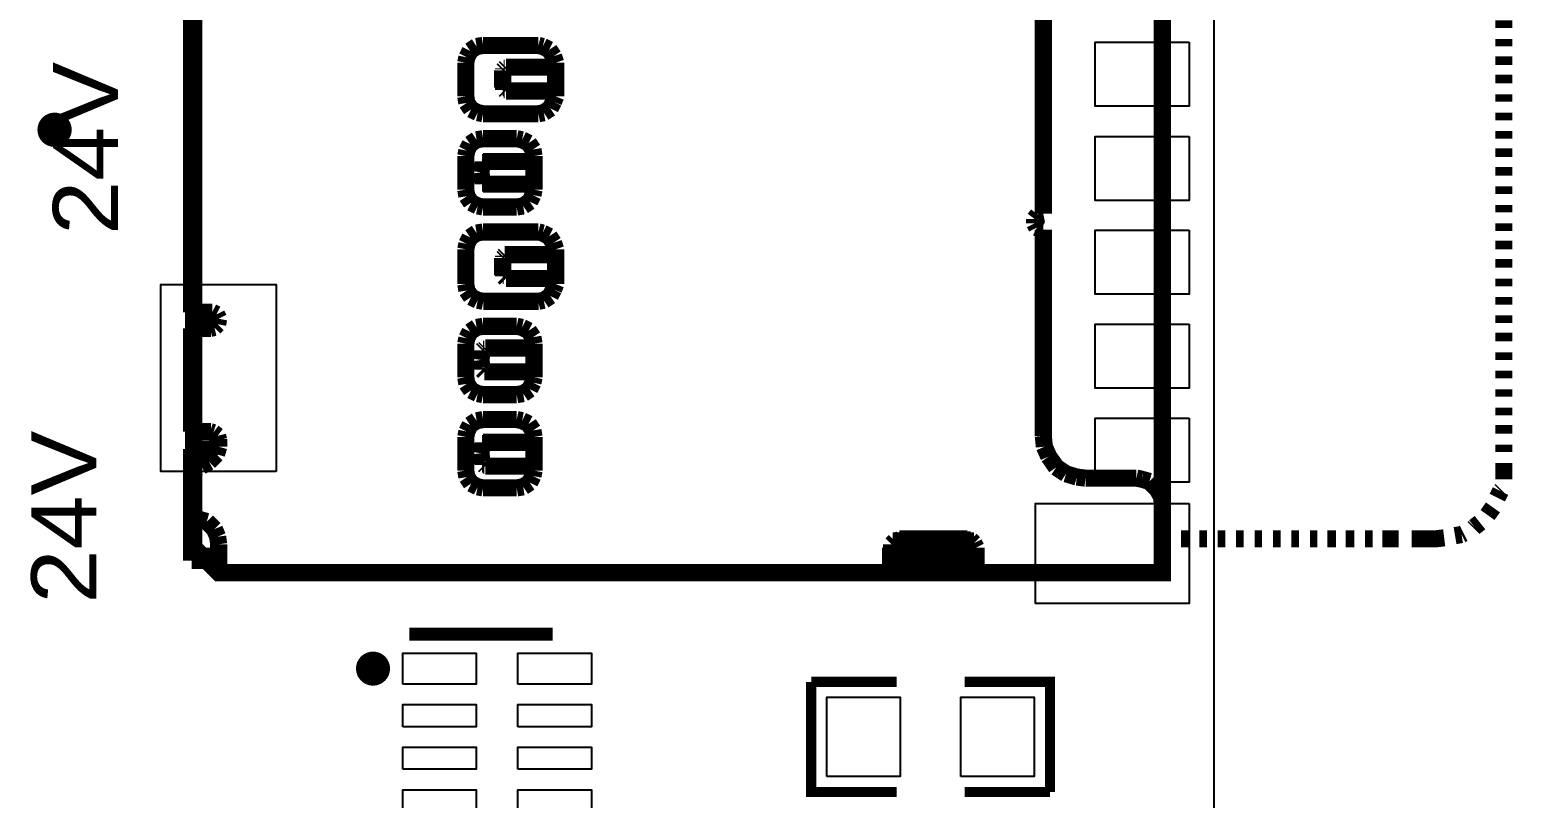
# Model space of a CAD drawing. Extents: x 27 to 210, y 6 to 115.
# Drawn here: x 191.88 to 209.26, y 59.99 to 68.99 of the extents above; entities that cross this region are included whole.
import ezdxf

# ---------------------------------------------------------------- set-up
doc = ezdxf.new("R2010")
doc.units = 0
doc.header["$MEASUREMENT"] = 0
for name, color, linetype in [('OUTLINE', 7, 'CONTINUOUS'), ('SILKSCREEN_TOP', 7, 'CONTINUOUS'), ('TOP', 1, 'CONTINUOUS')]:
    doc.layers.add(name, color=color, linetype=linetype)

msp = doc.modelspace()

# ---------------------------------------------------------------- linework, layer by layer
at = {"layer": 'OUTLINE'}
for points in [[(205.75778, 15.69974), (195.7578, 5.69976), (127.85598, 5.69976), (127.3556, 6.20014), (127.3556, 7.59968, 0.999282), (124.1552, 7.59968), (124.1552, 6.20014), (123.65482, 5.69976), (35.75558, 5.69976), (26.75636, 14.69898), (26.75636, 105.69702), (35.75558, 114.69624), (123.65482, 114.69624), (124.1552, 114.19586), (124.1552, 112.79632, 0.999282), (127.3556, 112.79632), (127.3556, 114.19586), (127.85598, 114.69624), (195.7578, 114.69624), (205.75778, 104.69626)], [(127.3556, 114.19586), (127.85598, 114.69624), (195.7578, 114.69624), (205.75778, 104.69626), (205.75778, 15.69974), (195.7578, 5.69976), (127.85598, 5.69976), (127.3556, 6.20014), (127.3556, 7.59968, 0.999282), (124.1552, 7.59968), (124.1552, 6.20014), (123.65482, 5.69976), (35.75558, 5.69976), (26.75636, 14.69898), (26.75636, 105.69702), (35.75558, 114.69624), (123.65482, 114.69624), (124.1552, 114.19586), (124.1552, 112.79632, 0.999282), (127.3556, 112.79632)], [(124.1552, 6.20014), (123.65482, 5.69976), (35.75558, 5.69976), (26.75636, 14.69898), (26.75636, 105.69702), (35.75558, 114.69624), (123.65482, 114.69624), (124.1552, 114.19586), (124.1552, 112.79632, 0.999282), (127.3556, 112.79632), (127.3556, 114.19586), (127.85598, 114.69624), (195.7578, 114.69624), (205.75778, 104.69626), (205.75778, 15.69974), (195.7578, 5.69976), (127.85598, 5.69976), (127.3556, 6.20014), (127.3556, 7.59968, 0.999282), (124.1552, 7.59968)]]:
    msp.add_lwpolyline(points, format="xyb", close=True, dxfattribs=at)
at = {"layer": 'SILKSCREEN_TOP'}
for points in [[(124.1552, 6.20014), (123.65482, 5.69976), (35.75558, 5.69976), (26.75636, 14.69898), (26.75636, 105.69702), (35.75558, 114.69624), (123.65482, 114.69624), (124.1552, 114.19586), (124.1552, 112.79632, 0.999282), (127.3556, 112.79632), (127.3556, 114.19586), (127.85598, 114.69624), (195.7578, 114.69624), (205.75778, 104.69626), (205.75778, 15.69974), (195.7578, 5.69976), (127.85598, 5.69976), (127.3556, 6.20014), (127.3556, 7.59968, 0.999282), (124.1552, 7.59968)], [(127.3556, 114.19586), (127.85598, 114.69624), (195.7578, 114.69624), (205.75778, 104.69626), (205.75778, 15.69974), (195.7578, 5.69976), (127.85598, 5.69976), (127.3556, 6.20014), (127.3556, 7.59968, 0.999282), (124.1552, 7.59968), (124.1552, 6.20014), (123.65482, 5.69976), (35.75558, 5.69976), (26.75636, 14.69898), (26.75636, 105.69702), (35.75558, 114.69624), (123.65482, 114.69624), (124.1552, 114.19586), (124.1552, 112.79632, 0.999282), (127.3556, 112.79632)], [(205.75778, 15.69974), (195.7578, 5.69976), (127.85598, 5.69976), (127.3556, 6.20014), (127.3556, 7.59968, 0.999282), (124.1552, 7.59968), (124.1552, 6.20014), (123.65482, 5.69976), (35.75558, 5.69976), (26.75636, 14.69898), (26.75636, 105.69702), (35.75558, 114.69624), (123.65482, 114.69624), (124.1552, 114.19586), (124.1552, 112.79632, 0.999282), (127.3556, 112.79632), (127.3556, 114.19586), (127.85598, 114.69624), (195.7578, 114.69624), (205.75778, 104.69626)]]:
    msp.add_lwpolyline(points, format="xyb", close=True, dxfattribs=at)
for points, const_width in [([(205.1558, 74.58202), (193.96202, 74.58202), (193.802, 74.422), (193.802, 62.92342), (194.0941, 62.63132), (205.1558, 62.63132), (205.1558, 74.58202)], 0.2032), ([(193.7766, 70.04812), (193.7766, 65.67932)], 0.20066), ([(203.7588, 66.83502), (203.7588, 69.33692)], 0.20066), ([(209.1563, 69.09562), (209.1563, 69.00672)], 0.20066), ([(197.0405, 68.74002), (197.0024, 68.66382)], 0.20066), ([(197.1167, 68.79082), (197.0405, 68.74002)], 0.20066), ([(197.1929, 68.80352), (197.1167, 68.79082)], 0.20066), ([(197.1929, 68.80352), (197.8406, 68.80352)], 0.20066), ([(197.8914, 68.79082), (197.8406, 68.80352)], 0.20066), ([(197.9676, 68.75272), (197.8914, 68.79082)], 0.20066), ([(198.0184, 68.67652), (197.9676, 68.75272)], 0.20066), ([(209.1563, 68.87972), (209.1563, 68.79082)], 0.20066), ([(197.0024, 68.66382), (196.9897, 68.60032)], 0.20066), ([(196.9897, 68.60032), (196.9897, 68.20662)], 0.20066), ([(197.4469, 68.53682), (197.4596, 68.54952)], 0.20066), ([(197.4596, 68.54952), (197.4723, 68.54952)], 0.20066), ([(197.4723, 68.54952), (197.485, 68.54952)], 0.20066), ([(197.8533, 68.54952), (197.485, 68.54952)], 0.20066), ([(198.0438, 68.54952), (197.8533, 68.54952)], 0.20066), ([(198.0438, 68.60032), (198.0184, 68.67652)], 0.20066), ([(198.0438, 68.20662), (198.0438, 68.60032)], 0.20066), ([(209.1563, 68.67652), (209.1563, 68.57492)], 0.20066), ([(197.4215, 68.51142), (197.4342, 68.52412)], 0.20066), ([(197.4215, 68.49872), (197.4215, 68.51142)], 0.20066), ([(197.4215, 68.32092), (197.4215, 68.49872)], 0.20066), ([(197.4342, 68.52412), (197.4342, 68.53682)], 0.20066), ([(197.4342, 68.53682), (197.4469, 68.53682)], 0.20066), ([(209.1563, 68.46062), (209.1563, 68.35902)], 0.20066), ([(196.9897, 68.20662), (197.0024, 68.13042)], 0.20066), ([(197.4215, 68.30822), (197.4215, 68.32092)], 0.20066), ([(197.4342, 68.30822), (197.4215, 68.30822)], 0.20066), ([(197.4342, 68.28282), (197.4342, 68.30822)], 0.20066), ([(197.4469, 68.28282), (197.4342, 68.28282)], 0.20066), ([(197.4596, 68.27012), (197.4469, 68.28282)], 0.20066), ([(197.4723, 68.27012), (197.4596, 68.27012)], 0.20066), ([(197.485, 68.27012), (197.4723, 68.27012)], 0.20066), ([(197.485, 68.27012), (197.8533, 68.27012)], 0.20066), ([(197.8533, 68.27012), (198.0438, 68.27012)], 0.20066), ([(198.0184, 68.14312), (198.0438, 68.20662)], 0.20066), ([(209.1563, 68.23202), (209.1563, 68.14312)], 0.20066), ([(197.0024, 68.13042), (197.0532, 68.05422)], 0.20066), ([(197.0532, 68.05422), (197.1294, 68.01612)], 0.20066), ([(197.9041, 68.01612), (197.9803, 68.06692)], 0.20066), ([(197.9803, 68.06692), (198.0184, 68.14312)], 0.20066), ([(197.1294, 68.01612), (197.1929, 68.00342)], 0.20066), ([(197.8406, 68.00342), (197.1929, 68.00342)], 0.20066), ([(197.8406, 68.00342), (197.9041, 68.01612)], 0.20066), ([(209.1563, 68.01612), (209.1563, 67.92722)], 0.20066), ([(197.1167, 67.69862), (197.0405, 67.64782)], 0.20066), ([(197.1929, 67.71132), (197.1167, 67.69862)], 0.20066), ([(197.1929, 67.71132), (197.5866, 67.71132)], 0.20066), ([(197.6501, 67.69862), (197.5866, 67.71132)], 0.20066), ([(197.7263, 67.66052), (197.6501, 67.69862)], 0.20066), ([(209.1563, 67.80022), (209.1563, 67.71132)], 0.20066), ([(197.0024, 67.57162), (196.9897, 67.50812)], 0.20066), ([(196.9897, 67.50812), (196.9897, 67.11442)], 0.20066), ([(197.0405, 67.64782), (197.0024, 67.57162)], 0.20066), ([(197.7771, 67.58432), (197.7263, 67.66052)], 0.20066), ([(197.7898, 67.50812), (197.7771, 67.58432)], 0.20066), ([(197.7898, 67.50812), (197.7898, 67.11442)], 0.20066), ([(209.1563, 67.59702), (209.1563, 67.49542)], 0.20066), ([(197.1675, 67.31762), (197.1802, 67.40652)], 0.20066), ([(197.1802, 67.40652), (197.1802, 67.43192)], 0.20066), ([(197.1802, 67.43192), (197.1929, 67.43192)], 0.20066), ([(197.1929, 67.43192), (197.1929, 67.44462)], 0.20066), ([(197.1929, 67.44462), (197.231, 67.44462)], 0.20066), ([(197.2437, 67.44462), (197.231, 67.44462)], 0.20066), ([(197.5993, 67.44462), (197.2437, 67.44462)], 0.20066), ([(197.5993, 67.44462), (197.7898, 67.44462)], 0.20066), ([(209.1563, 67.38112), (209.1563, 67.27952)], 0.20066), ([(197.1802, 67.22872), (197.1675, 67.31762)], 0.20066), ([(197.1802, 67.19062), (197.1802, 67.22872)], 0.20066), ([(197.1929, 67.19062), (197.1802, 67.19062)], 0.20066), ([(197.1929, 67.17792), (197.1929, 67.19062)], 0.20066), ([(197.231, 67.17792), (197.1929, 67.17792)], 0.20066), ([(197.231, 67.17792), (197.2437, 67.17792)], 0.20066), ([(197.2437, 67.17792), (197.5993, 67.17792)], 0.20066), ([(197.7898, 67.17792), (197.5993, 67.17792)], 0.20066), ([(196.9897, 67.11442), (197.0024, 67.03822)], 0.20066), ([(197.0024, 67.03822), (197.0532, 66.96202)], 0.20066), ([(197.739, 66.97472), (197.7771, 67.05092)], 0.20066), ([(197.7771, 67.05092), (197.7898, 67.11442)], 0.20066), ([(209.1563, 67.15252), (209.1563, 67.06362)], 0.20066), ([(197.0532, 66.96202), (197.1294, 66.92392)], 0.20066), ([(197.1294, 66.92392), (197.1929, 66.91122)], 0.20066), ([(197.1929, 66.91122), (197.5866, 66.91122)], 0.20066), ([(197.5866, 66.91122), (197.6628, 66.92392)], 0.20066), ([(197.6628, 66.92392), (197.739, 66.97472)], 0.20066), ([(203.6953, 66.82232), (203.6572, 66.77152)], 0.20066), ([(203.7588, 66.83502), (203.6953, 66.82232)], 0.20066), ([(209.1563, 66.93662), (209.1563, 66.84772)], 0.20066), ([(203.6572, 66.77152), (203.6572, 66.72072)], 0.20066), ([(203.6572, 66.72072), (203.6826, 66.66992)], 0.20066), ([(203.6826, 66.66992), (203.7334, 66.64452)], 0.20066), ([(203.7334, 66.64452), (203.7588, 66.64452)], 0.20066), ([(203.7588, 66.64452), (203.7588, 64.23152)], 0.20066), ([(209.1563, 66.72072), (209.1563, 66.63182)], 0.20066), ([(197.0024, 66.47942), (196.9897, 66.41592)], 0.20066), ([(197.0405, 66.55562), (197.0024, 66.47942)], 0.20066), ([(197.1167, 66.60642), (197.0405, 66.55562)], 0.20066), ([(197.1929, 66.61912), (197.1167, 66.60642)], 0.20066), ([(197.8406, 66.61912), (197.1929, 66.61912)], 0.20066), ([(197.8914, 66.60642), (197.8406, 66.61912)], 0.20066), ([(197.9676, 66.56832), (197.8914, 66.60642)], 0.20066), ([(198.0184, 66.49212), (197.9676, 66.56832)], 0.20066), ([(198.0438, 66.41592), (198.0184, 66.49212)], 0.20066), ([(209.1563, 66.51752), (209.1563, 66.41592)], 0.20066), ([(196.9897, 66.41592), (196.9897, 66.00952)], 0.20066), ([(197.4215, 66.31432), (197.4342, 66.32702)], 0.20066), ([(197.4215, 66.30162), (197.4215, 66.31432)], 0.20066), ([(197.4215, 66.12382), (197.4215, 66.30162)], 0.20066), ([(197.4342, 66.33972), (197.4469, 66.35242)], 0.20066), ([(197.4342, 66.32702), (197.4342, 66.33972)], 0.20066), ([(197.4469, 66.35242), (197.4723, 66.35242)], 0.20066), ([(197.4723, 66.35242), (197.485, 66.35242)], 0.20066), ([(197.8533, 66.35242), (197.485, 66.35242)], 0.20066), ([(197.8533, 66.35242), (198.0438, 66.35242)], 0.20066), ([(198.0438, 66.41592), (198.0438, 66.00952)], 0.20066), ([(209.1563, 66.30162), (209.1563, 66.20002)], 0.20066), ([(197.4215, 66.11112), (197.4215, 66.12382)], 0.20066), ([(196.9897, 66.00952), (197.0024, 65.93332)], 0.20066), ([(197.4342, 66.11112), (197.4215, 66.11112)], 0.20066), ([(197.4342, 66.09842), (197.4342, 66.11112)], 0.20066), ([(197.4469, 66.08572), (197.4342, 66.09842)], 0.20066), ([(197.4596, 66.07302), (197.4469, 66.08572)], 0.20066), ([(197.4723, 66.07302), (197.4596, 66.07302)], 0.20066), ([(197.485, 66.07302), (197.4723, 66.07302)], 0.20066), ([(197.8533, 66.07302), (197.485, 66.07302)], 0.20066), ([(197.8533, 66.07302), (198.0438, 66.07302)], 0.20066), ([(197.9803, 65.86982), (198.0184, 65.94602)], 0.20066), ([(198.0184, 65.94602), (198.0438, 66.00952)], 0.20066), ([(209.1563, 66.07302), (209.1563, 65.98412)], 0.20066), ([(197.0024, 65.93332), (197.0532, 65.85712)], 0.20066), ([(197.0532, 65.85712), (197.1294, 65.81902)], 0.20066), ([(197.1294, 65.81902), (197.19544, 65.80632)], 0.20066), ([(197.84314, 65.80632), (197.19544, 65.80632)], 0.20066), ([(197.8406, 65.80632), (197.9041, 65.81902)], 0.20066), ([(197.9041, 65.81902), (197.9803, 65.86982)], 0.20066), ([(209.1563, 65.85712), (209.1563, 65.76822)], 0.20066), ([(193.7766, 65.67932), (193.929, 65.67932)], 0.20066), ([(193.9798, 65.67932), (193.929, 65.67932)], 0.20066), ([(193.9798, 65.67932), (194.0052, 65.67932)], 0.20066), ([(194.0052, 65.67932), (193.9798, 65.67932)], 0.20066), ([(194.0179, 65.67932), (193.9925, 65.67932)], 0.20066), ([(194.0687, 65.65392), (194.0179, 65.67932)], 0.20066), ([(194.0941, 65.60312), (194.0687, 65.65392)], 0.20066), ([(194.0814, 65.53962), (194.0941, 65.60312)], 0.20066), ([(209.1563, 65.64122), (209.1563, 65.55232)], 0.20066), ([(194.0052, 65.48882), (193.7766, 65.48882)], 0.20066), ([(193.7766, 65.48882), (193.7766, 64.28232)], 0.20066), ([(193.9925, 65.48882), (194.0433, 65.50152)], 0.20066), ([(194.0433, 65.50152), (194.0814, 65.53962)], 0.20066), ([(194.0433, 65.50152), (194.0687, 65.52692)], 0.20066), ([(197.0405, 65.45072), (197.0024, 65.37452)], 0.20066), ([(197.1167, 65.50152), (197.0405, 65.45072)], 0.20066), ([(197.1929, 65.51422), (197.1167, 65.50152)], 0.20066), ([(197.5866, 65.51422), (197.1929, 65.51422)], 0.20066), ([(197.6501, 65.50152), (197.5866, 65.51422)], 0.20066), ([(197.7263, 65.46342), (197.6501, 65.50152)], 0.20066), ([(197.7771, 65.38722), (197.7263, 65.46342)], 0.20066), ([(209.1563, 65.43802), (209.1563, 65.33642)], 0.20066), ([(197.0024, 65.37452), (196.9897, 65.31102)], 0.20066), ([(196.9897, 65.31102), (196.9897, 64.91732)], 0.20066), ([(197.1802, 65.23482), (197.1929, 65.24752)], 0.20066), ([(197.1929, 65.24752), (197.2056, 65.24752)], 0.20066), ([(197.2056, 65.24752), (197.2183, 65.26022)], 0.20066), ([(197.2183, 65.26022), (197.231, 65.26022)], 0.20066), ([(197.231, 65.26022), (197.2437, 65.26022)], 0.20066), ([(197.2437, 65.26022), (197.5993, 65.26022)], 0.20066), ([(197.7898, 65.26022), (197.5993, 65.26022)], 0.20066), ([(197.7898, 65.31102), (197.7771, 65.38722)], 0.20066), ([(197.7898, 65.31102), (197.7898, 64.91732)], 0.20066), ([(197.1675, 65.12052), (197.1802, 65.20942)], 0.20066), ([(197.1802, 65.03162), (197.1675, 65.12052)], 0.20066), ([(197.1802, 65.20942), (197.1802, 65.23482)], 0.20066), ([(209.1563, 65.20942), (209.1563, 65.12052)], 0.20066), ([(196.9897, 64.91732), (197.0024, 64.84112)], 0.20066), ([(197.1802, 65.00622), (197.1802, 65.03162)], 0.20066), ([(197.1929, 64.99352), (197.1802, 65.00622)], 0.20066), ([(197.2056, 64.98082), (197.1929, 64.99352)], 0.20066), ([(197.231, 64.98082), (197.2056, 64.98082)], 0.20066), ([(197.2437, 64.98082), (197.231, 64.98082)], 0.20066), ([(197.5993, 64.98082), (197.2437, 64.98082)], 0.20066), ([(197.5993, 64.98082), (197.7898, 64.98082)], 0.20066), ([(197.7771, 64.85382), (197.7898, 64.91732)], 0.20066), ([(209.1563, 64.99352), (209.1563, 64.90462)], 0.20066), ([(197.0024, 64.84112), (197.0532, 64.76492)], 0.20066), ([(197.0532, 64.76492), (197.1294, 64.72682)], 0.20066), ([(197.1294, 64.72682), (197.1929, 64.71412)], 0.20066), ([(197.5866, 64.71412), (197.6628, 64.72682)], 0.20066), ([(197.6628, 64.72682), (197.739, 64.77762)], 0.20066), ([(197.739, 64.77762), (197.7771, 64.85382)], 0.20066), ([(209.1563, 64.77762), (209.1563, 64.68872)], 0.20066), ([(197.5866, 64.71412), (197.1929, 64.71412)], 0.20066), ([(209.1563, 64.56172), (209.1563, 64.47282)], 0.20066), ([(197.1167, 64.40932), (197.0405, 64.35852)], 0.20066), ([(197.1929, 64.42202), (197.1167, 64.40932)], 0.20066), ([(197.1929, 64.42202), (197.5866, 64.42202)], 0.20066), ([(197.6501, 64.40932), (197.5866, 64.42202)], 0.20066), ([(197.7263, 64.37122), (197.6501, 64.40932)], 0.20066), ([(193.7766, 64.28232), (194.0052, 64.28232)], 0.20066), ([(194.0306, 64.26962), (193.9925, 64.28232)], 0.20066), ([(194.0814, 64.23152), (194.0306, 64.26962)], 0.20066), ([(194.0941, 64.18072), (194.0814, 64.23152)], 0.20066), ([(197.0024, 64.28232), (196.9897, 64.21882)], 0.20066), ([(196.9897, 64.21882), (196.9897, 63.82512)], 0.20066), ([(197.0405, 64.35852), (197.0024, 64.28232)], 0.20066), ([(197.7771, 64.29502), (197.7263, 64.37122)], 0.20066), ([(197.7898, 64.21882), (197.7771, 64.29502)], 0.20066), ([(197.7898, 63.82512), (197.7898, 64.21882)], 0.20066), ([(203.7588, 64.23152), (203.7715, 64.10452)], 0.20066), ([(209.1563, 64.35852), (209.1563, 64.25692)], 0.20066), ([(193.7766, 64.07912), (193.7766, 63.86322)], 0.20066), ([(193.7766, 64.07912), (194.0814, 64.07912)], 0.20066), ([(194.0687, 64.01562), (194.0941, 64.10452)], 0.20066), ([(194.0941, 64.16802), (194.0941, 64.19342)], 0.20066), ([(194.0941, 64.15024), (194.0941, 64.17564)], 0.20066), ([(194.0941, 64.10452), (194.0941, 64.16802)], 0.20066), ([(197.1675, 64.02832), (197.1802, 64.11722)], 0.20066), ([(197.1802, 63.92672), (197.1675, 64.02832)], 0.20066), ([(197.1802, 64.11722), (197.1802, 64.14262)], 0.20066), ([(197.1802, 64.14262), (197.1929, 64.14262)], 0.20066), ([(197.1929, 64.14262), (197.1929, 64.15532)], 0.20066), ([(197.1929, 64.15532), (197.231, 64.15532)], 0.20066), ([(197.2437, 64.15532), (197.231, 64.15532)], 0.20066), ([(197.2437, 64.15532), (197.5993, 64.15532)], 0.20066), ([(197.7898, 64.15532), (197.5993, 64.15532)], 0.20066), ([(203.7715, 64.10452), (203.8223, 63.99022)], 0.20066), ([(209.1563, 64.12992), (209.1563, 64.04102)], 0.20066), ([(193.7766, 63.85814), (193.8655, 63.87084)], 0.20066), ([(193.7766, 63.86322), (193.7766, 63.26632)], 0.20066), ([(193.802, 63.86322), (193.7766, 63.86322)], 0.20066), ([(193.802, 63.86322), (193.8909, 63.87592)], 0.20066), ([(193.8909, 63.87592), (193.9798, 63.92672)], 0.20066), ([(193.9798, 63.92672), (194.0687, 64.01562)], 0.20066), ([(197.1802, 63.90132), (197.1802, 63.92672)], 0.20066), ([(197.1929, 63.90132), (197.1802, 63.90132)], 0.20066), ([(197.1929, 63.88862), (197.1929, 63.90132)], 0.20066), ([(197.2056, 63.88862), (197.1929, 63.88862)], 0.20066), ([(197.2183, 63.87592), (197.2056, 63.88862)], 0.20066), ([(197.231, 63.87592), (197.2183, 63.87592)], 0.20066), ([(197.231, 63.87592), (197.2437, 63.87592)], 0.20066), ([(197.5993, 63.87592), (197.2437, 63.87592)], 0.20066), ([(197.5993, 63.87592), (197.7898, 63.87592)], 0.20066), ([(203.8223, 63.99022), (203.9112, 63.86322)], 0.20066), ([(203.9112, 63.86322), (204.0255, 63.78702)], 0.20066), ([(209.1563, 63.91402), (209.1563, 63.82512)], 0.20066), ([(196.9897, 63.82512), (197.0024, 63.74892)], 0.20066), ([(197.0024, 63.74892), (197.0532, 63.67272)], 0.20066), ([(197.6628, 63.63462), (197.739, 63.68542)], 0.20066), ([(197.739, 63.68542), (197.7771, 63.76162)], 0.20066), ([(197.7771, 63.76162), (197.7898, 63.82512)], 0.20066), ([(204.0255, 63.78702), (204.1525, 63.74892)], 0.20066), ([(204.1525, 63.74892), (204.2541, 63.73622)], 0.20066), ([(204.2541, 63.73622), (204.851, 63.73622)], 0.20066), ([(204.9145, 63.72352), (204.851, 63.73622)], 0.20066), ([(205.0034, 63.69812), (204.9145, 63.72352)], 0.20066), ([(204.9399, 63.71844), (204.9272, 63.71844)], 0.20066), ([(205.0923, 63.60922), (205.0034, 63.69812)], 0.20066), ([(209.1563, 63.73622), (209.1563, 63.82512)], 0.20066), ([(209.1563, 63.72352), (209.1563, 63.73622)], 0.20066), ([(197.0532, 63.67272), (197.1294, 63.63462)], 0.20066), ([(197.1294, 63.63462), (197.1929, 63.62192)], 0.20066), ([(197.1929, 63.62192), (197.5866, 63.62192)], 0.20066), ([(197.5866, 63.62192), (197.6628, 63.63462)], 0.20066), ([(205.1431, 63.52032), (205.0923, 63.60922)], 0.20066), ([(205.1558, 63.43142), (205.1431, 63.52032)], 0.20066), ([(209.0801, 63.50762), (209.1182, 63.58382)], 0.20066), ([(209.1182, 63.58382), (209.1309, 63.59652)], 0.20066), ([(205.1558, 62.63132), (205.1558, 63.43142)], 0.20066), ([(208.9658, 63.30442), (209.0293, 63.39332)], 0.20066), ([(193.7766, 63.26632), (193.7766, 62.82182)], 0.20066), ([(193.802, 63.26632), (193.7766, 63.26632)], 0.20066), ([(193.8655, 63.25362), (193.802, 63.26632)], 0.20066), ([(193.9544, 63.22822), (193.8655, 63.25362)], 0.20066), ([(194.0433, 63.13932), (193.9544, 63.22822)], 0.20066), ([(208.8007, 63.15202), (208.8134, 63.16472)], 0.20066), ([(208.8134, 63.16472), (208.8769, 63.21552)], 0.20066), ([(194.0814, 63.05042), (194.0433, 63.13932)], 0.20066), ([(194.0941, 62.96152), (194.0814, 63.05042)], 0.20066), ([(202.0189, 62.99962), (201.9808, 62.96152)], 0.20066), ([(202.1713, 62.99962), (201.9935, 62.99962)], 0.20066), ([(202.0697, 63.01232), (202.0189, 62.99962)], 0.20066), ([(202.8698, 63.02502), (202.0697, 63.02502)], 0.20066), ([(202.1713, 62.99962), (202.7682, 62.99962)], 0.20066), ([(202.1713, 62.99962), (202.1713, 62.94882)], 0.20066), ([(202.7682, 62.99962), (202.7682, 62.94882)], 0.20066), ([(202.7682, 62.99962), (202.946, 62.99962)], 0.20066), ([(202.9079, 63.01232), (202.8698, 63.01232)], 0.20066), ([(202.946, 62.97422), (202.9079, 63.01232)], 0.20066), ([(205.2574, 63.02502), (205.1558, 63.02502)], 0.20066), ([(205.4606, 63.02502), (205.3717, 63.02502)], 0.20066), ([(205.6765, 63.02502), (205.5876, 63.02502)], 0.20066), ([(205.8924, 63.02502), (205.8035, 63.02502)], 0.20066), ([(206.1083, 63.02502), (206.0194, 63.02502)], 0.20066), ([(206.3242, 63.02502), (206.2353, 63.02502)], 0.20066), ([(206.5401, 63.02502), (206.4512, 63.02502)], 0.20066), ([(206.756, 63.02502), (206.6671, 63.02502)], 0.20066), ([(206.9719, 63.02502), (206.883, 63.02502)], 0.20066), ([(207.1878, 63.02502), (207.0862, 63.02502)], 0.20066), ([(207.4037, 63.02502), (207.3021, 63.02502)], 0.20066), ([(207.6196, 63.02502), (207.5307, 63.02502)], 0.20066), ([(207.8228, 63.02502), (207.7339, 63.02502)], 0.20066), ([(207.8228, 63.02502), (207.9244, 63.02502)], 0.20066), ([(208.0768, 63.02502), (208.1657, 63.02502)], 0.20066), ([(208.2165, 63.02502), (208.1149, 63.02502)], 0.20066), ([(208.3562, 63.02502), (208.1657, 63.02502)], 0.20066), ([(208.3181, 63.02502), (208.3816, 63.02502)], 0.20066), ([(208.3562, 63.02502), (208.4578, 63.03772)], 0.20066), ([(208.5848, 63.06312), (208.661, 63.07582)], 0.20066), ([(208.661, 63.07582), (208.6864, 63.08852)], 0.20066), ([(193.7766, 62.82182), (193.7766, 62.77102)], 0.20066), ([(193.7766, 62.82182), (194.0941, 62.82182)], 0.20066), ([(194.0941, 62.96152), (194.0941, 62.63132)], 0.20066), ([(194.0941, 62.8269), (194.0941, 62.9539)], 0.20066), ([(201.9681, 62.77102), (201.9681, 62.92342)], 0.20066), ([(201.9681, 62.82182), (202.1713, 62.82182)], 0.20066), ([(201.9808, 62.96152), (201.9808, 62.92342)], 0.20066), ([(202.7682, 62.94882), (202.1713, 62.94882)], 0.20066), ([(202.1713, 62.94882), (202.1713, 62.82182)], 0.20066), ([(202.1713, 62.82182), (202.7682, 62.82182)], 0.20066), ([(202.1713, 62.82182), (202.1713, 62.77102)], 0.20066), ([(202.7682, 62.82182), (202.7682, 62.94882)], 0.20066), ([(202.7682, 62.82182), (202.9714, 62.82182)], 0.20066), ([(202.7682, 62.82182), (202.7682, 62.77102)], 0.20066), ([(202.9714, 62.92342), (202.946, 62.97422)], 0.20066), ([(202.9714, 62.77102), (202.9714, 62.92342)], 0.20066), ([(193.7766, 62.77102), (194.0941, 62.77102)], 0.20066), ([(202.1713, 62.77102), (201.9681, 62.77102)], 0.20066), ([(201.9808, 62.77102), (201.9681, 62.77102)], 0.20066), ([(201.9681, 62.77102), (201.9681, 62.68212)], 0.20066), ([(201.9808, 62.65672), (201.9681, 62.68212)], 0.20066), ([(201.9808, 62.75832), (201.9808, 62.77102)], 0.20066), ([(201.9808, 62.75832), (202.9714, 62.75832)], 0.20066), ([(201.9935, 62.75832), (201.9808, 62.75832)], 0.20066), ([(201.9935, 62.64402), (201.9808, 62.65672)], 0.20066), ([(201.9935, 62.74562), (201.9935, 62.75832)], 0.20066), ([(202.0697, 62.74562), (201.9935, 62.74562)], 0.20066), ([(201.9935, 62.63132), (201.9935, 62.64402)], 0.20066), ([(202.0697, 62.74562), (202.8698, 62.74562)], 0.20066), ([(202.7682, 62.77102), (202.1713, 62.77102)], 0.20066), ([(202.9714, 62.77102), (202.7682, 62.77102)], 0.20066), ([(202.946, 62.74562), (202.8698, 62.74562)], 0.20066), ([(202.9714, 62.75832), (202.946, 62.75832)], 0.20066), ([(202.946, 62.75832), (202.946, 62.74562)], 0.20066), ([(202.9587, 62.65672), (202.946, 62.64402)], 0.20066), ([(202.946, 62.64402), (202.946, 62.63132)], 0.20066), ([(202.9714, 62.65672), (202.9587, 62.65672)], 0.20066), ([(202.9714, 62.77102), (202.9714, 62.75832)], 0.20066), ([(202.9714, 62.68212), (202.9714, 62.77102)], 0.20066), ([(202.9714, 62.68212), (202.9714, 62.65672)], 0.20066), ([(198.4756, 62.63132), (194.0941, 62.63132)], 0.20066), ([(196.5579, 62.63132), (195.5673, 62.63132)], 0.20066), ([(202.0697, 62.63132), (198.4756, 62.63132)], 0.20066), ([(201.9681, 62.63132), (202.9714, 62.63132)], 0.20066), ([(202.0443, 62.63132), (201.9935, 62.63132)], 0.20066), ([(202.0697, 62.63132), (202.0443, 62.63132)], 0.20066), ([(202.0697, 62.63132), (202.8698, 62.63132)], 0.20066), ([(202.8952, 62.63132), (202.8698, 62.63132)], 0.20066), ([(205.1558, 62.63132), (202.8698, 62.63132)], 0.20066), ([(202.946, 62.63132), (202.8952, 62.63132)], 0.20066), ([(196.32676, 61.90996), (198.00824, 61.90996)], 0.14986), ([(202.03922, 60.06084), (201.03846, 60.06084), (201.03846, 61.35116)], 0.11938), ([(202.03922, 61.35116), (201.03846, 61.35116)], 0.11938), ([(202.83678, 61.35116), (203.83754, 61.35116), (203.83754, 60.06084)], 0.11938), ([(202.83678, 60.06084), (203.83754, 60.06084)], 0.11938)]:
    msp.add_lwpolyline(points, dxfattribs=dict(at, const_width=const_width))
at = {"layer": 'SILKSCREEN_TOP', "const_width": 0.20066}
for points in [[(192.27038, 67.81546, 1), (192.06972, 67.81546, 1), (192.27038, 67.81546)], [(196.00164, 61.5061, 0.998991), (195.80352, 61.5061, 1.00101), (196.00164, 61.5061)]]:
    msp.add_lwpolyline(points, format="xyb", dxfattribs=at)
at = {"layer": 'TOP'}
for points in [[(205.46695, 68.84035), (205.46695, 68.09105), (204.36713, 68.09105), (204.36713, 68.84035)], [(205.46695, 67.73799), (205.46695, 66.98869), (204.36713, 66.98869), (204.36713, 67.73799)], [(205.46695, 66.63817), (205.46695, 65.88887), (204.36713, 65.88887), (204.36713, 66.63817)], [(194.76593, 63.81242), (193.41719, 63.81242), (193.41719, 66.0019), (194.76593, 66.0019)], [(205.46695, 65.53835), (205.46695, 64.78905), (204.36713, 64.78905), (204.36713, 65.53835)], [(205.46695, 64.43853), (205.46695, 63.68923), (204.36713, 63.68923), (204.36713, 64.43853)], [(205.46695, 63.44031), (205.46695, 62.26937), (203.66609, 62.26937), (203.66609, 63.44031)], [(196.25056, 61.32576), (196.25056, 61.68644), (197.11162, 61.68644), (197.11162, 61.32576)], [(197.60184, 61.32576), (197.60184, 61.68644), (198.4629, 61.68644), (198.4629, 61.32576)], [(196.25056, 60.82538), (196.25056, 61.08446), (197.11162, 61.08446), (197.11162, 60.82538)], [(197.60184, 60.82538), (197.60184, 61.08446), (198.4629, 61.08446), (198.4629, 60.82538)], [(201.22134, 60.24118), (201.22134, 61.17082), (202.0824, 61.17082), (202.0824, 60.24118)], [(202.79106, 60.24118), (202.79106, 61.17082), (203.65212, 61.17082), (203.65212, 60.24118)], [(196.25056, 60.32754), (196.25056, 60.58662), (197.11162, 60.58662), (197.11162, 60.32754)], [(197.60184, 60.32754), (197.60184, 60.58662), (198.4629, 60.58662), (198.4629, 60.32754)], [(196.25056, 59.72556), (196.25056, 60.08624), (197.11162, 60.08624), (197.11162, 59.72556)], [(197.60184, 59.72556), (197.60184, 60.08624), (198.4629, 60.08624), (198.4629, 59.72556)]]:
    msp.add_lwpolyline(points, close=True, dxfattribs=at)

# ---------------------------------------------------------------- texts
at = {"layer": 'SILKSCREEN_TOP', "width": 1.116667}
for p in [(192.913, 66.5861), (192.659, 62.2681)]:
    msp.add_text('24V', height=0.762, rotation=90, dxfattribs=at).set_placement(p)

doc.saveas('drawing.dxf')
